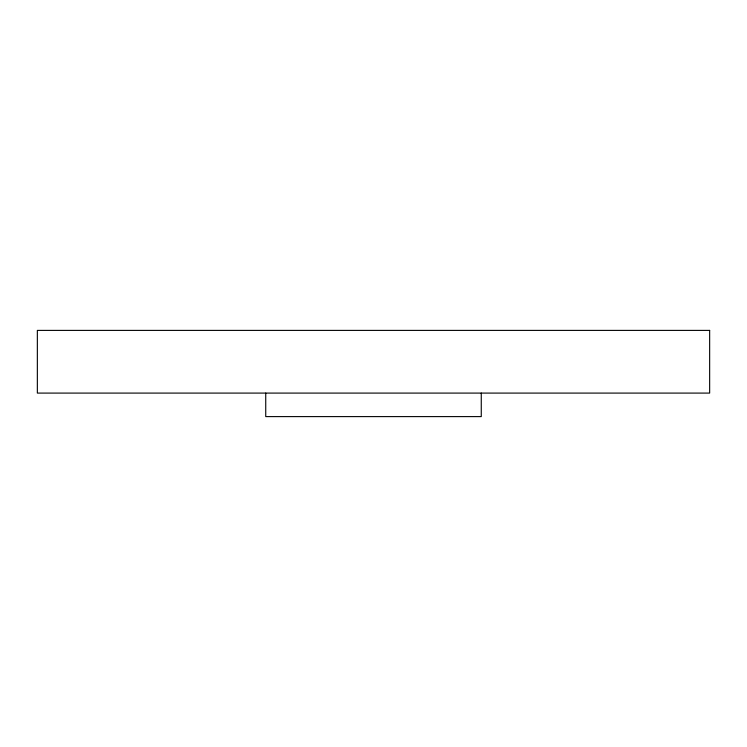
<?xml version="1.0" encoding="UTF-8"?>
<svg xmlns="http://www.w3.org/2000/svg" width="747" height="747" viewBox="0 0 747 747"><rect width="100%" height="100%" fill="white"/><g stroke="black" fill="none" stroke-linecap="round" stroke-linejoin="round"><path stroke-width="1.12" d="M481.264 393.09L481.264 416.602L265.736 416.602L265.736 393.09M709.65 330.398L37.35 330.398L37.35 393.09L709.65 393.09L709.65 330.398"/></g></svg>
